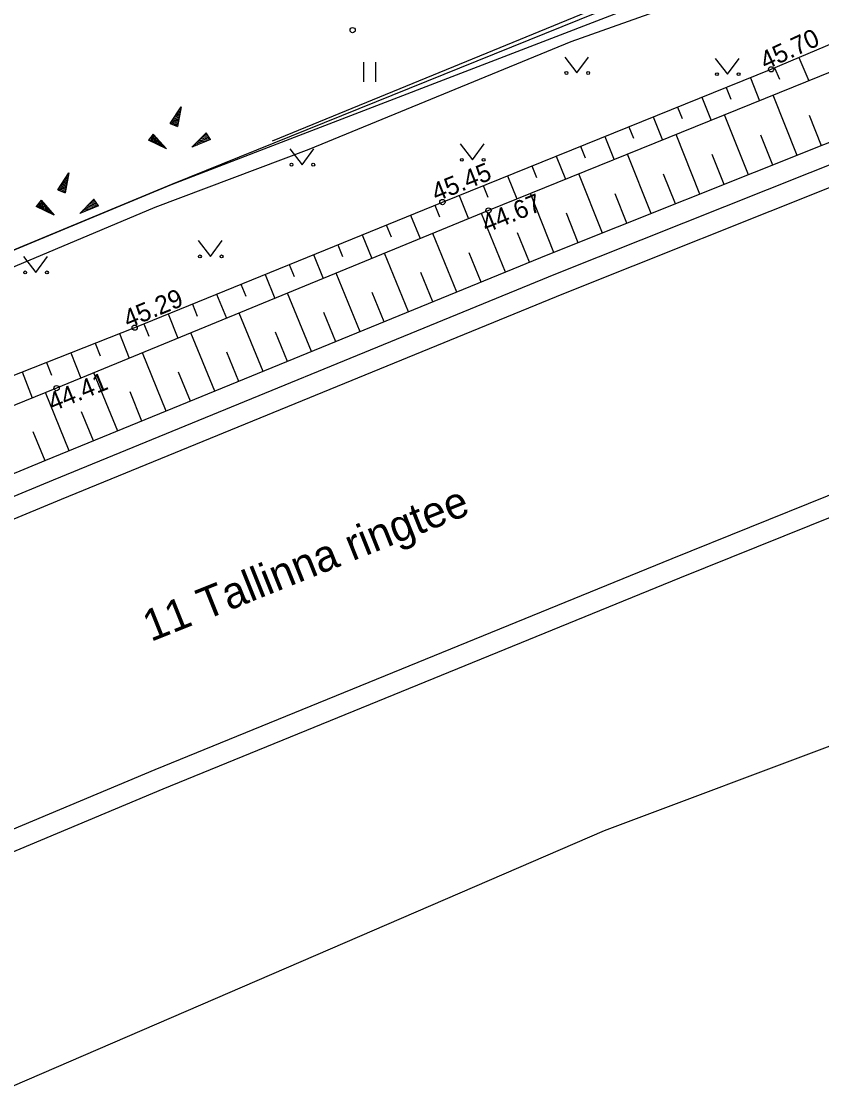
# Model space of a CAD drawing. Extents: x 543497 to 546634, y 6576026 to 6577843.
# Drawn here: x 545758.28 to 545788.84, y 6577556.43 to 6577597.47 of the extents above; entities that cross this region are included whole.
import ezdxf

# ---------------------------------------------------------------- set-up
doc = ezdxf.new("R2010")
doc.units = 0
for name, color, linetype in [('AED', 7, 'Continuous'), ('HALJASTUS', 7, 'Continuous'), ('korgus-EH2000', 7, 'Continuous'), ('PIIR', 7, 'Continuous'), ('RELJEEF', 7, 'Continuous'), ('SITRASS', 7, 'Continuous'), ('TEE', 7, 'Continuous')]:
    doc.layers.add(name, color=color, linetype=linetype)

# ---------------------------------------------------------------- blocks, each defined once
blk = doc.blocks.new('POINT_DISPLAY')
blk.add_line((0, 0), (0, 0))
blk = doc.blocks.new('KIVIKU')
for p, q in [((-0.71, 1.052), (0.13, 2.332)), ((-0.31, 1.652), (0.03, 1.802)), ((-0.21, 1.802), (0.05, 1.922)), ((-0.16, 1.612), (0.01, 1.682)), ((0.13, 2.332), (-0.15, 0.822)), ((-0.12, 1.952), (0.08, 2.032)), ((-0.02, 2.102), (0.1, 2.152)), ((0.08, 2.252), (0.12, 2.272)), ((-0.71, 1.052), (-0.06, 1.332)), ((-0.71, 1.052), (-0.15, 0.822)), ((-0.61, 1.202), (-0.04, 1.442)), ((-0.58, 1.002), (-0.08, 1.212)), ((-0.51, 1.352), (-0.01, 1.562)), ((-0.45, 0.942), (-0.1, 1.092)), ((-0.41, 1.502), (-0.16, 1.612)), ((-0.31, 0.892), (-0.12, 0.972)), ((-0.18, 0.842), (-0.15, 0.852)), ((-1.993, 0.25), (-2.363, -0.23)), ((-2.163, 0.03), (-2.113, -0.34)), ((-2.083, 0.14), (-2.013, -0.4)), ((-1.993, 0.25), (-0.983, -0.89)), ((-1.993, 0.25), (-1.903, -0.45)), ((-1.873, 0.12), (-1.793, -0.5)), ((0.966, -0.76), (2.046, 0.33)), ((2.306, -0.06), (1.776, 0.05)), ((2.226, 0.06), (1.856, 0.13)), ((2.146, 0.18), (1.946, 0.22)), ((2.066, 0.3), (2.026, 0.3)), ((2.386, -0.17), (2.046, 0.33)), ((-0.983, -0.89), (-2.363, -0.23)), ((-2.343, -0.2), (-2.333, -0.24)), ((-2.253, -0.09), (-2.223, -0.29)), ((-1.753, -0.02), (-1.683, -0.55)), ((-1.633, -0.15), (-1.603, -0.43)), ((-1.603, -0.43), (-1.573, -0.61)), ((-1.523, -0.29), (-1.463, -0.66)), ((-1.403, -0.42), (-1.363, -0.71)), ((-1.283, -0.56), (-1.253, -0.76)), ((-1.163, -0.69), (-1.143, -0.82)), ((2.386, -0.17), (0.966, -0.76)), ((1.046, -0.73), (1.016, -0.72)), ((1.216, -0.66), (1.096, -0.63)), ((1.386, -0.59), (1.176, -0.55)), ((1.546, -0.52), (1.266, -0.46)), ((1.716, -0.45), (1.346, -0.38)), ((1.616, -0.33), (1.436, -0.29)), ((2.046, -0.31), (1.516, -0.21)), ((2.216, -0.24), (1.606, -0.12)), ((1.886, -0.38), (1.616, -0.33)), ((2.386, -0.17), (1.686, -0.04)), ((-1.043, -0.83), (-1.033, -0.87))]:
    blk.add_line(p, q)
for p in [(-0.71, 1.052), (-1.993, 0.25), (2.386, -0.17)]:
    blk.add_blockref('POINT_DISPLAY', p)
blk = doc.blocks.new('MURU')
for p, q in [((-0.927, 1.213), (0, 0)), ((0, 0), (0.891, 1.213))]:
    blk.add_line(p, q)
for centre in [(-0.802, 0), (0.856, 0)]:
    blk.add_circle(centre, 0.11)
blk = doc.blocks.new('HEIN')
for p, q in [((-0.455, 0.761), (-0.455, -0.761)), ((0.455, 0.761), (0.455, -0.761))]:
    blk.add_line(p, q)

msp = doc.modelspace()

# ---------------------------------------------------------------- linework, layer by layer
at = {"layer": 'AED'}
for points in [[(545840.301, 6577612.146), (545837.306, 6577610.993), (545817.958, 6577603.482), (545799.747, 6577596.209), (545778.688, 6577587.816), (545759.5, 6577579.962), (545738.312, 6577571.179), (545733.659, 6577569.181)], [(545840.301, 6577612.146), (545837.306, 6577610.993), (545817.958, 6577603.482), (545799.747, 6577596.209), (545778.688, 6577587.816), (545759.5, 6577579.962), (545738.312, 6577571.179), (545733.659, 6577569.181)], [(545738.617, 6577557.635), (545743.417, 6577559.669), (545763.695, 6577568.169), (545783.433, 6577576.227), (545804.204, 6577584.593), (545821.938, 6577591.645), (545841.105, 6577599.12), (545845.311, 6577600.739)], [(545738.617, 6577557.635), (545743.417, 6577559.669), (545763.695, 6577568.169), (545783.433, 6577576.227), (545804.204, 6577584.593), (545821.938, 6577591.645), (545841.105, 6577599.12), (545845.311, 6577600.739)]]:
    msp.add_lwpolyline(points, dxfattribs=at)
at = {"layer": 'HALJASTUS'}
msp.add_lwpolyline([(545767.87, 6577592.915), (545789.58, 6577601.817), (545808.424, 6577609.234), (545810.243, 6577609.929)], dxfattribs=at)
msp.add_lwpolyline([(545767.87, 6577592.915), (545789.58, 6577601.817), (545808.424, 6577609.234), (545810.243, 6577609.929)], dxfattribs=at)
at = {"layer": 'korgus-EH2000'}
for centre in [(545770.933, 6577597.136), (545770.933, 6577597.136), (545786.917, 6577595.641), (545786.917, 6577595.641), (545774.362, 6577590.573), (545774.362, 6577590.573), (545776.122, 6577590.252), (545776.122, 6577590.252), (545762.608, 6577585.779), (545762.608, 6577585.779), (545759.626, 6577583.47), (545759.626, 6577583.47)]:
    msp.add_circle(centre, 0.1, dxfattribs=at)
at = {"layer": 'PIIR'}
for points in [[(546508.03, 6577841.48), (546527.76, 6577842.6), (546535.64, 6577829.79), (546540.71, 6577817.81), (546551.12, 6577809.99), (546561.59, 6577802.16), (546622.52, 6577814.88), (546633.51, 6577792.62), (546608.95, 6577787.91), (546573.78, 6577780.87), (546521.59, 6577770.69), (546316.12, 6577725.86), (546173.38, 6577691.06), (546034.23, 6577654.21), (545899.95, 6577611.29), (545780.54, 6577566.57), (545623.97, 6577499.02), (545555.77, 6577467.67), (545385.83, 6577376.92), (545249.19, 6577295.85), (545250.22, 6577289.9), (544980.83, 6577118.49)], [(545764.02, 6577591.24), (545743.83, 6577582.87), (545701.39, 6577683.56), (545697.08, 6577693.8), (545689.57, 6577752.73), (545767.76, 6577766.59), (545789.82, 6577704.15), (545821.56, 6577614.29), (545798.4, 6577605.14), (545764.02, 6577591.24)], [(544735.78, 6577003.33), (545244.51, 6577326.53), (545247.53, 6577327.48), (545255.02, 6577332.08), (545355.7, 6577393.55), (545396.67, 6577416.25), (545446.15, 6577442.67), (545483.43, 6577462.14), (545526.72, 6577483.94), (545567.61, 6577503.92), (545600.27, 6577519.26), (545639.76, 6577537.43), (545673.8, 6577552.72), (545712.72, 6577569.73), (545743.83, 6577582.87), (545764.02, 6577591.24), (545805.47, 6577607.21), (545907.89, 6577644.25), (545925.88, 6577650.4), (545918.84, 6577672.45), (545921.7, 6577673.29), (545969.55, 6577687.28)]]:
    msp.add_lwpolyline(points, dxfattribs=at)
at = {"layer": 'RELJEEF'}
for p, q in [((545787.97, 6577596.091), (545788.352, 6577595.197)), ((545787.97, 6577596.091), (545788.352, 6577595.197)), ((545787.051, 6577595.698), (545787.238, 6577595.26)), ((545787.051, 6577595.698), (545787.238, 6577595.26)), ((545786.124, 6577595.321), (545786.48, 6577594.44)), ((545786.124, 6577595.321), (545786.48, 6577594.44)), ((545785.197, 6577594.947), (545785.375, 6577594.506)), ((545785.197, 6577594.947), (545785.375, 6577594.506)), ((545784.27, 6577594.572), (545784.626, 6577593.691)), ((545784.27, 6577594.572), (545784.626, 6577593.691)), ((545787.91, 6577592.352), (545786.995, 6577594.648)), ((545787.91, 6577592.352), (545786.995, 6577594.648)), ((545783.343, 6577594.198), (545783.521, 6577593.757)), ((545783.343, 6577594.198), (545783.521, 6577593.757)), ((545782.415, 6577593.824), (545782.772, 6577592.941)), ((545782.415, 6577593.824), (545782.772, 6577592.941)), ((545786.052, 6577591.612), (545785.14, 6577593.899)), ((545786.052, 6577591.612), (545785.14, 6577593.899)), ((545788.839, 6577592.722), (545788.38, 6577593.873)), ((545788.839, 6577592.722), (545788.38, 6577593.873)), ((545781.488, 6577593.449), (545781.666, 6577593.008)), ((545781.488, 6577593.449), (545781.666, 6577593.008)), ((545780.561, 6577593.075), (545780.918, 6577592.191)), ((545780.561, 6577593.075), (545780.918, 6577592.191)), ((545784.194, 6577590.871), (545783.286, 6577593.149)), ((545784.194, 6577590.871), (545783.286, 6577593.149)), ((545786.981, 6577591.982), (545786.524, 6577593.128)), ((545786.981, 6577591.982), (545786.524, 6577593.128)), ((545779.633, 6577592.701), (545779.812, 6577592.259)), ((545779.633, 6577592.701), (545779.812, 6577592.259)), ((545782.336, 6577590.131), (545781.432, 6577592.399)), ((545782.336, 6577590.131), (545781.432, 6577592.399)), ((545785.123, 6577591.242), (545784.668, 6577592.383)), ((545785.123, 6577591.242), (545784.668, 6577592.383)), ((545777.779, 6577591.952), (545777.958, 6577591.509)), ((545777.779, 6577591.952), (545777.958, 6577591.509)), ((545778.706, 6577592.327), (545779.063, 6577591.441)), ((545778.706, 6577592.327), (545779.063, 6577591.441)), ((545776.851, 6577591.578), (545777.209, 6577590.692)), ((545776.851, 6577591.578), (545777.209, 6577590.692)), ((545780.478, 6577589.39), (545779.578, 6577591.649)), ((545780.478, 6577589.39), (545779.578, 6577591.649)), ((545783.265, 6577590.501), (545782.812, 6577591.638)), ((545783.265, 6577590.501), (545782.812, 6577591.638)), ((545775.924, 6577591.204), (545776.103, 6577590.76)), ((545775.924, 6577591.204), (545776.103, 6577590.76)), ((545774.997, 6577590.829), (545775.357, 6577589.937)), ((545774.997, 6577590.829), (545775.357, 6577589.937)), ((545778.62, 6577588.65), (545777.724, 6577590.9)), ((545778.62, 6577588.65), (545777.724, 6577590.9)), ((545781.407, 6577589.761), (545780.956, 6577590.892)), ((545781.407, 6577589.761), (545780.956, 6577590.892)), ((545774.07, 6577590.454), (545774.253, 6577590.006)), ((545774.07, 6577590.454), (545774.253, 6577590.006)), ((545773.144, 6577590.076), (545773.51, 6577589.178)), ((545773.144, 6577590.076), (545773.51, 6577589.178)), ((545776.769, 6577587.894), (545775.849, 6577590.14)), ((545776.769, 6577587.894), (545775.849, 6577590.14)), ((545779.549, 6577589.02), (545779.1, 6577590.147)), ((545779.549, 6577589.02), (545779.1, 6577590.147)), ((545772.218, 6577589.699), (545772.402, 6577589.248)), ((545772.218, 6577589.699), (545772.402, 6577589.248)), ((545771.292, 6577589.321), (545771.661, 6577588.418)), ((545771.292, 6577589.321), (545771.661, 6577588.418)), ((545774.918, 6577587.137), (545774, 6577589.379)), ((545774.918, 6577587.137), (545774, 6577589.379)), ((545777.694, 6577588.273), (545777.235, 6577589.395)), ((545777.694, 6577588.273), (545777.235, 6577589.395)), ((545770.366, 6577588.943), (545770.551, 6577588.49)), ((545770.366, 6577588.943), (545770.551, 6577588.49)), ((545769.44, 6577588.566), (545769.811, 6577587.657)), ((545769.44, 6577588.566), (545769.811, 6577587.657)), ((545773.067, 6577586.379), (545772.15, 6577588.619)), ((545773.067, 6577586.379), (545772.15, 6577588.619)), ((545775.843, 6577587.516), (545775.384, 6577588.638)), ((545775.843, 6577587.516), (545775.384, 6577588.638)), ((545768.514, 6577588.188), (545768.7, 6577587.732)), ((545768.514, 6577588.188), (545768.7, 6577587.732)), ((545771.216, 6577585.622), (545770.3, 6577587.858)), ((545771.216, 6577585.622), (545770.3, 6577587.858)), ((545773.992, 6577586.758), (545773.533, 6577587.879)), ((545773.992, 6577586.758), (545773.533, 6577587.879)), ((545766.662, 6577587.433), (545766.849, 6577586.975)), ((545766.662, 6577587.433), (545766.849, 6577586.975)), ((545767.588, 6577587.81), (545767.961, 6577586.897)), ((545767.588, 6577587.81), (545767.961, 6577586.897)), ((545765.736, 6577587.055), (545766.111, 6577586.136)), ((545765.736, 6577587.055), (545766.111, 6577586.136)), ((545769.365, 6577584.864), (545768.45, 6577587.098)), ((545769.365, 6577584.864), (545768.45, 6577587.098)), ((545772.141, 6577586), (545771.683, 6577587.12)), ((545772.141, 6577586), (545771.683, 6577587.12)), ((545764.811, 6577586.677), (545764.998, 6577586.217)), ((545764.811, 6577586.677), (545764.998, 6577586.217)), ((545763.885, 6577586.3), (545764.261, 6577585.376)), ((545763.885, 6577586.3), (545764.261, 6577585.376)), ((545767.514, 6577584.106), (545766.601, 6577586.337)), ((545767.514, 6577584.106), (545766.601, 6577586.337)), ((545770.29, 6577585.243), (545769.833, 6577586.36)), ((545770.29, 6577585.243), (545769.833, 6577586.36)), ((545762.959, 6577585.922), (545763.148, 6577585.459)), ((545762.959, 6577585.922), (545763.148, 6577585.459)), ((545762.03, 6577585.552), (545762.4, 6577584.61)), ((545762.03, 6577585.552), (545762.4, 6577584.61)), ((545765.663, 6577583.349), (545764.751, 6577585.577)), ((545765.663, 6577583.349), (545764.751, 6577585.577)), ((545768.439, 6577584.485), (545767.982, 6577585.601)), ((545768.439, 6577584.485), (545767.982, 6577585.601)), ((545761.099, 6577585.185), (545761.287, 6577584.708)), ((545761.099, 6577585.185), (545761.287, 6577584.708)), ((545760.169, 6577584.819), (545760.55, 6577583.85)), ((545760.169, 6577584.819), (545760.55, 6577583.85)), ((545763.812, 6577582.591), (545762.901, 6577584.816)), ((545763.812, 6577582.591), (545762.901, 6577584.816)), ((545766.588, 6577583.727), (545766.132, 6577584.842)), ((545766.588, 6577583.727), (545766.132, 6577584.842)), ((545759.238, 6577584.453), (545759.432, 6577583.961)), ((545759.238, 6577584.453), (545759.432, 6577583.961)), ((545758.308, 6577584.087), (545758.698, 6577583.094)), ((545758.308, 6577584.087), (545758.698, 6577583.094)), ((545761.961, 6577581.833), (545761.051, 6577584.056)), ((545761.961, 6577581.833), (545761.051, 6577584.056)), ((545764.737, 6577582.97), (545764.282, 6577584.083)), ((545764.737, 6577582.97), (545764.282, 6577584.083)), ((545762.886, 6577582.212), (545762.431, 6577583.324)), ((545762.886, 6577582.212), (545762.431, 6577583.324)), ((545760.11, 6577581.076), (545759.201, 6577583.297)), ((545760.11, 6577581.076), (545759.201, 6577583.297)), ((545761.036, 6577581.455), (545760.581, 6577582.565)), ((545761.036, 6577581.455), (545760.581, 6577582.565)), ((545759.185, 6577580.697), (545758.724, 6577581.807)), ((545759.185, 6577580.697), (545758.724, 6577581.807))]:
    msp.add_line(p, q, dxfattribs=at)
for points in [[(545731.614, 6577573.944), (545738.365, 6577576.799), (545750.502, 6577581.016), (545762.608, 6577585.779), (545774.362, 6577590.573), (545786.917, 6577595.641), (545793.229, 6577598.335), (545801.287, 6577601.547), (545813.699, 6577606.408), (545825.352, 6577611.362), (545838.01, 6577616.378)], [(545731.614, 6577573.944), (545738.365, 6577576.799), (545750.502, 6577581.016), (545762.608, 6577585.779), (545774.362, 6577590.573), (545786.917, 6577595.641), (545793.229, 6577598.335), (545801.287, 6577601.547), (545813.699, 6577606.408), (545825.352, 6577611.362), (545838.01, 6577616.378)], [(545838.591, 6577615.346), (545836.103, 6577614.393), (545795.123, 6577597.935), (545776.122, 6577590.252), (545759.626, 6577583.47), (545743.699, 6577577.007), (545732.388, 6577572.14)], [(545838.591, 6577615.346), (545836.103, 6577614.393), (545795.123, 6577597.935), (545776.122, 6577590.252), (545759.626, 6577583.47), (545743.699, 6577577.007), (545732.388, 6577572.14)], [(545839.979, 6577612.879), (545837.017, 6577611.739), (545817.665, 6577604.227), (545799.451, 6577596.952), (545778.389, 6577588.558), (545759.196, 6577580.701), (545738.001, 6577571.916), (545733.344, 6577569.916)], [(545839.979, 6577612.879), (545837.017, 6577611.739), (545817.665, 6577604.227), (545799.451, 6577596.952), (545778.389, 6577588.558), (545759.196, 6577580.701), (545738.001, 6577571.916), (545733.344, 6577569.916)]]:
    msp.add_lwpolyline(points, dxfattribs=at)
at = {"layer": 'SITRASS'}
msp.add_lwpolyline([(545725.218, 6577573.271), (545737, 6577578.29), (545746.309, 6577582.728), (545753.405, 6577586.103), (545757.558, 6577587.92), (545763.387, 6577590.372), (545769.274, 6577592.587), (545779.285, 6577596.698), (545786.821, 6577599.389), (545793.444, 6577602.049), (545801.641, 6577605.377), (545810.6, 6577608.984), (545816.886, 6577611.263), (545824.049, 6577613.812), (545833.795, 6577617.385), (545845.301, 6577621.548), (545854.056, 6577624.732), (545867.355, 6577629.483), (545875.382, 6577632.419), (545885.021, 6577635.823), (545896.875, 6577639.935), (545905.262, 6577642.441), (545908.003, 6577643.388)], dxfattribs=at)
at = {"layer": 'TEE'}
for points in [[(545840.623, 6577611.412), (545837.594, 6577610.247), (545818.251, 6577602.738), (545800.044, 6577595.466), (545778.988, 6577587.074), (545759.805, 6577579.222), (545738.623, 6577570.442), (545733.975, 6577568.446)], [(545840.623, 6577611.412), (545837.594, 6577610.247), (545818.251, 6577602.738), (545800.044, 6577595.466), (545778.988, 6577587.074), (545759.805, 6577579.222), (545738.623, 6577570.442), (545733.975, 6577568.446)], [(545738.302, 6577558.37), (545743.106, 6577560.406), (545763.389, 6577568.908), (545783.132, 6577576.968), (545803.907, 6577585.336), (545821.645, 6577592.389), (545840.816, 6577599.866), (545844.989, 6577601.473)], [(545738.302, 6577558.37), (545743.106, 6577560.406), (545763.389, 6577568.908), (545783.132, 6577576.968), (545803.907, 6577585.336), (545821.645, 6577592.389), (545840.816, 6577599.866), (545844.989, 6577601.473)]]:
    msp.add_lwpolyline(points, dxfattribs=at)

# ---------------------------------------------------------------- block references
at = {"layer": 'HALJASTUS', "xscale": 0.5000000000000001, "yscale": 0.5}
for name, p in [('MURU', (545779.5, 6577595.5)), ('MURU', (545779.5, 6577595.5)), ('MURU', (545785.249, 6577595.453)), ('MURU', (545785.249, 6577595.453)), ('HEIN', (545771.574, 6577595.539)), ('HEIN', (545771.574, 6577595.539)), ('MURU', (545775.507, 6577592.185)), ('MURU', (545775.507, 6577592.185)), ('MURU', (545769, 6577592)), ('MURU', (545769, 6577592)), ('MURU', (545765.5, 6577588.5)), ('MURU', (545765.5, 6577588.5)), ('MURU', (545758.827, 6577587.887)), ('MURU', (545758.827, 6577587.887))]:
    msp.add_blockref(name, p, dxfattribs=at)
at = {"layer": 'RELJEEF', "xscale": 0.5000000000000001, "yscale": 0.5}
for p in [(545764.314, 6577593.045), (545764.314, 6577593.045), (545760.027, 6577590.52), (545760.027, 6577590.52)]:
    msp.add_blockref('KIVIKU', p, dxfattribs=at)

# ---------------------------------------------------------------- texts
at = {"layer": 'korgus-EH2000'}
for s, rotation, p in [(' 45.70', 24.8191, (545786.466, 6577595.496)), (' 45.70', 24.8191, (545786.466, 6577595.496)), (' 45.45', 21.8273, (545773.883, 6577590.486)), (' 45.45', 21.8273, (545773.883, 6577590.486)), (' 44.67', 22.0459, (545775.799, 6577589.295)), (' 44.67', 22.0459, (545775.799, 6577589.295)), (' 45.29', 22.3862, (545762.116, 6577585.649)), (' 45.29', 22.3862, (545762.116, 6577585.649)), (' 44.41', 22.0459, (545759.234, 6577582.474)), (' 44.41', 22.0459, (545759.234, 6577582.474))]:
    msp.add_text(s, height=0.7, rotation=rotation, dxfattribs=at).set_placement(p)
at = {"layer": 'TEE'}
msp.add_text('11 Tallinna ringtee', height=1.2, rotation=21.8183, dxfattribs=at).set_placement((545763.226, 6577573.776))

doc.saveas('drawing.dxf')
